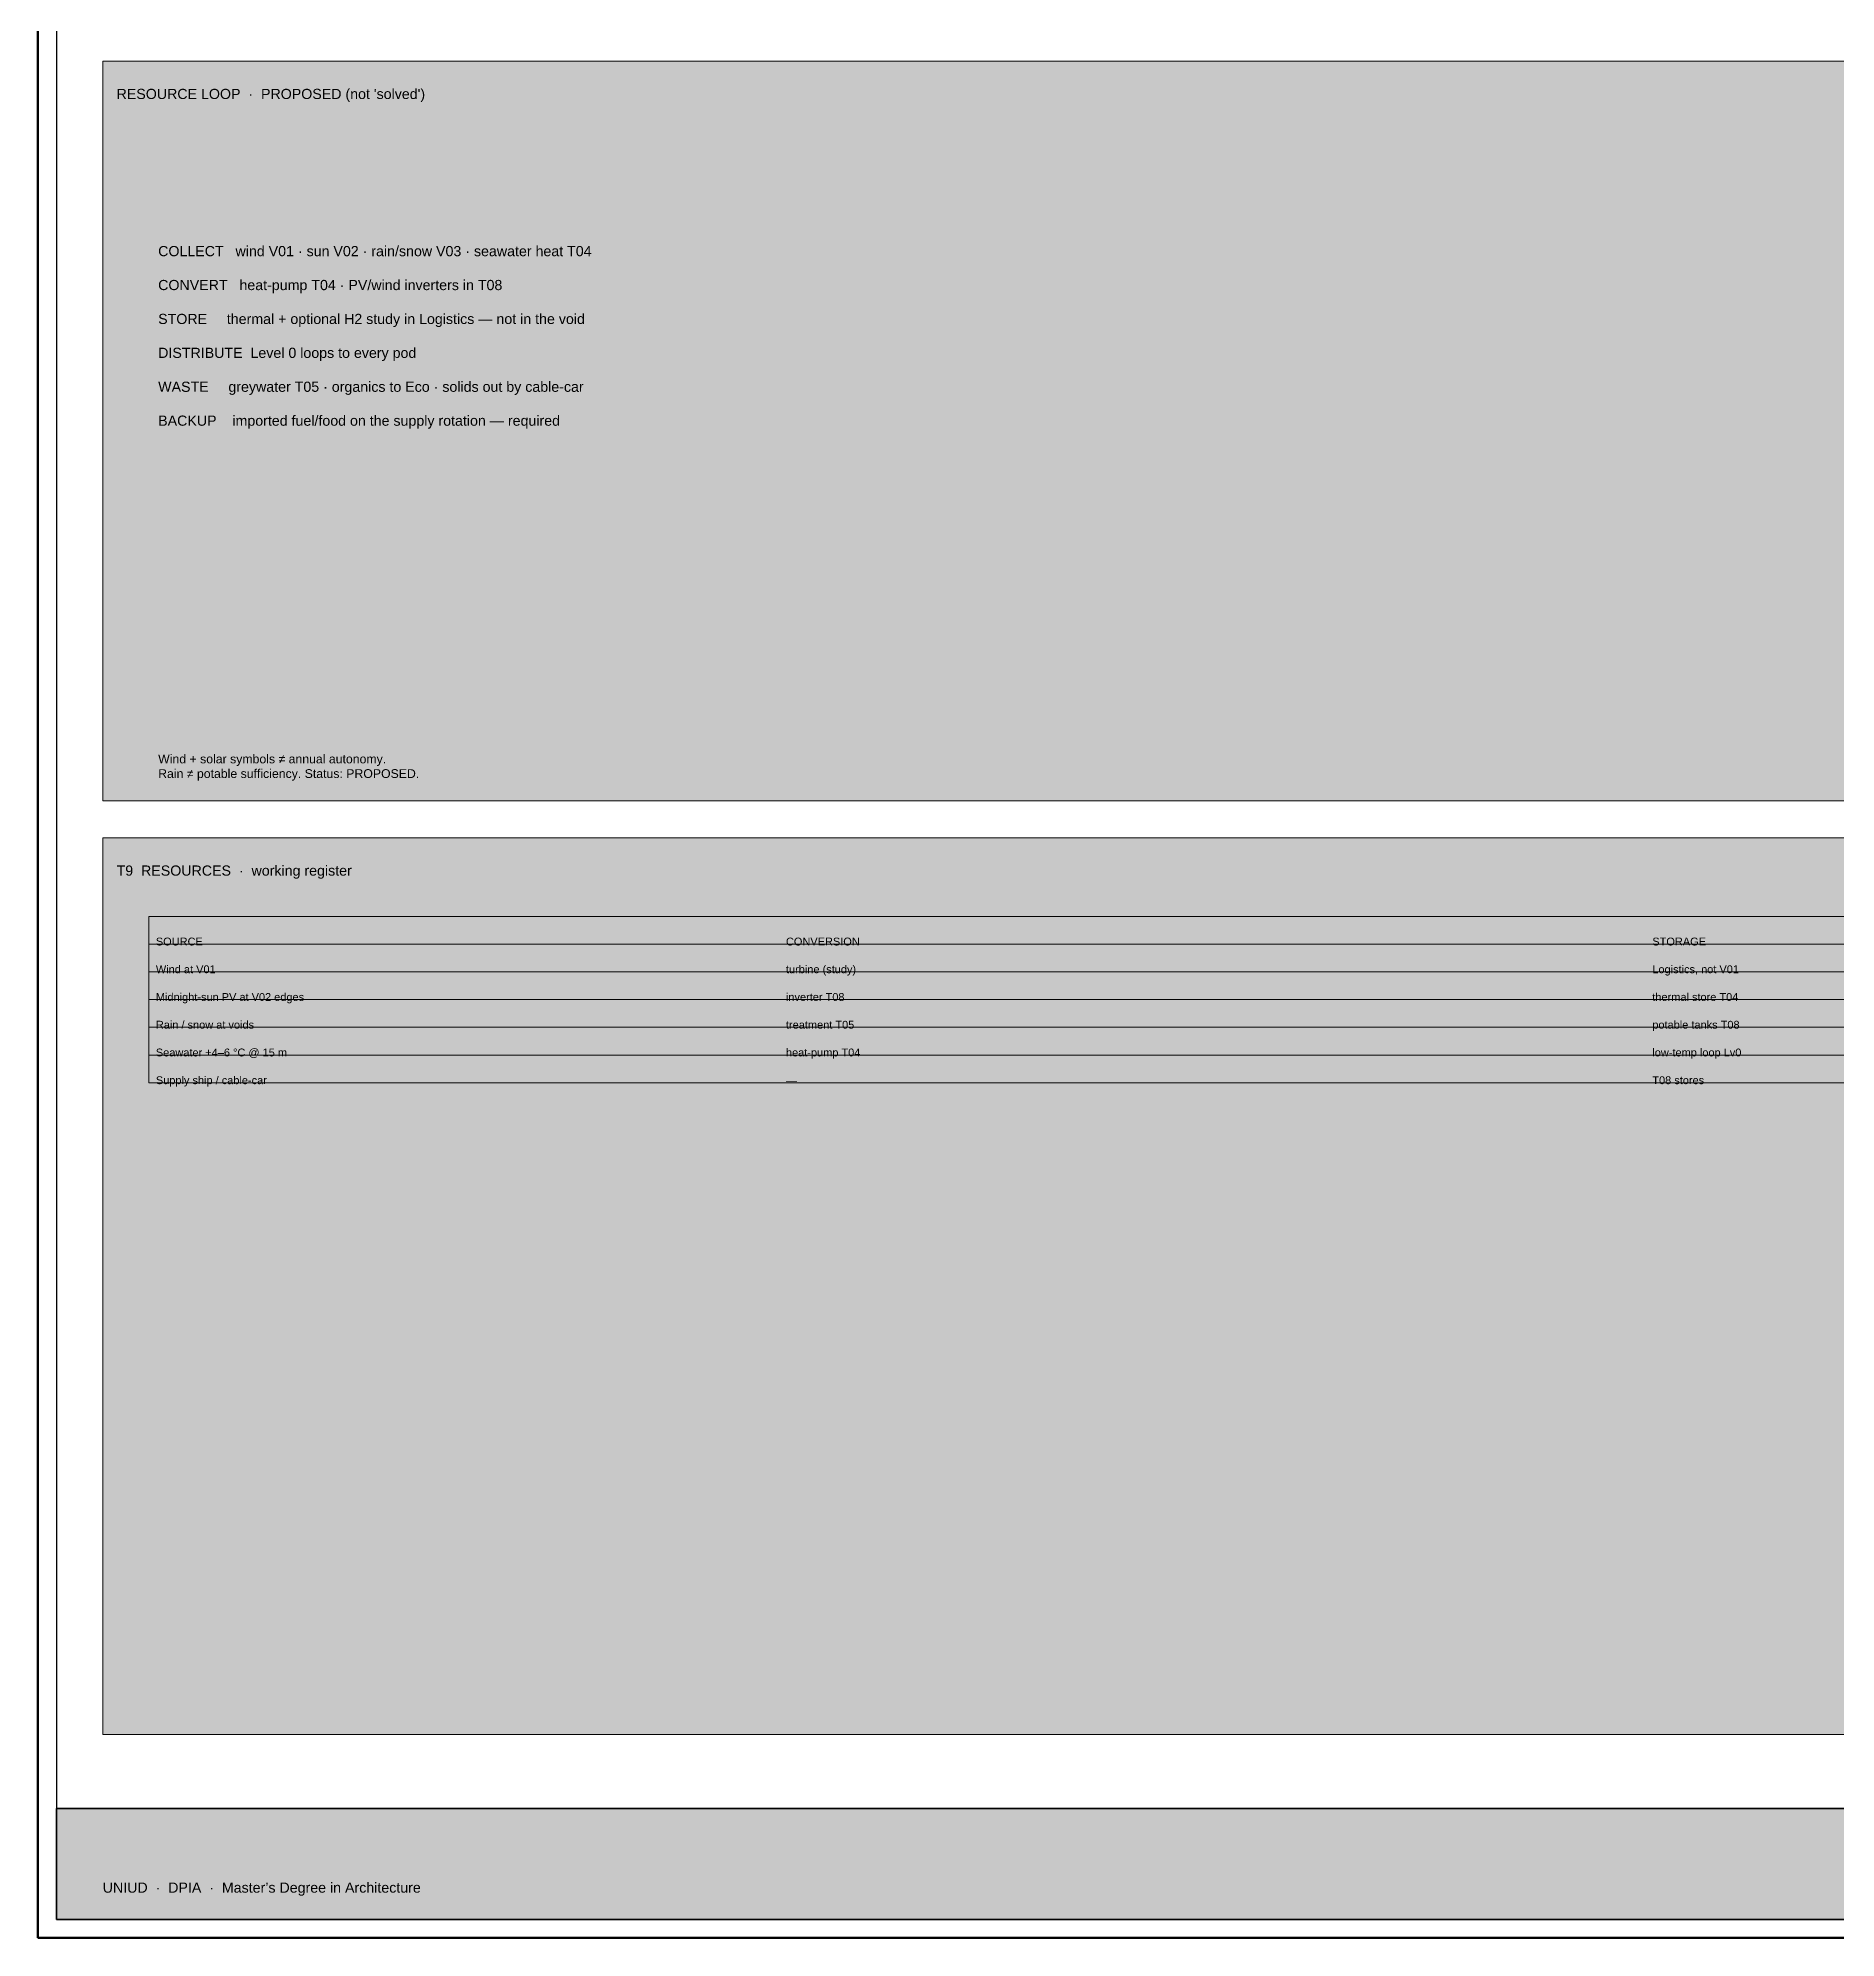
# Model space of a CAD drawing. Header units: millimetres. Extents: x 0 to 4200, y -1100 to 900.
# Drawn here: x 1100 to 1489, y -1100 to -689 of the extents above; entities that cross this region are included whole.
import ezdxf

# ---------------------------------------------------------------- set-up
doc = ezdxf.new("R2010")
doc.units = ezdxf.units.MM
for name, color, linetype, lineweight, true_color in [('A-ANNO', 7, 'Continuous', 18, 0x20242a), ('A-HATCH', 7, 'Continuous', 9, 0xb4bac0), ('A-SHEET', 7, 'Continuous', 50, 0x142030), ('A-TABLE', 7, 'Continuous', 13, 0x20242a), ('A-TITL', 7, 'Continuous', 35, 0x142030)]:
    doc.layers.add(name, color=color, linetype=linetype, lineweight=lineweight, true_color=true_color)
doc.styles.add('ANNO', font='Arial.ttf')
doc.styles.add('TITLE', font='Arial.ttf')

msp = doc.modelspace()

# ---------------------------------------------------------------- hatches: boundary and pattern name
at = {"layer": 'A-HATCH', "true_color": 0xfcfdfe}
h = msp.add_hatch(color=7, dxfattribs=at)
h.dxf.hatch_style = 1
h.paths.add_polyline_path([(1114, -854), (1544, -854), (1544, -694), (1114, -694)])
h = msp.add_hatch(color=7, dxfattribs=at)
h.dxf.hatch_style = 1
h.paths.add_polyline_path([(1114, -1056), (1986, -1056), (1986, -862), (1114, -862)])
at = {"layer": 'A-HATCH', "true_color": 0x142030}
h = msp.add_hatch(color=7, dxfattribs=at)
h.dxf.hatch_style = 1
h.paths.add_polyline_path([(1124, -885), (1976, -885), (1976, -879), (1124, -879)])
at = {"layer": 'A-HATCH', "true_color": 0xffffff}
h = msp.add_hatch(color=7, dxfattribs=at)
h.dxf.hatch_style = 1
h.paths.add_polyline_path([(1124, -891), (1976, -891), (1976, -885), (1124, -885)])
at = {"layer": 'A-HATCH', "true_color": 0xf5ecd6}
h = msp.add_hatch(color=7, dxfattribs=at)
h.dxf.hatch_style = 1
h.paths.add_polyline_path([(1124, -897), (1976, -897), (1976, -891), (1124, -891)])
at = {"layer": 'A-HATCH', "true_color": 0xffffff}
h = msp.add_hatch(color=7, dxfattribs=at)
h.dxf.hatch_style = 1
h.paths.add_polyline_path([(1124, -903), (1976, -903), (1976, -897), (1124, -897)])
at = {"layer": 'A-HATCH', "true_color": 0xf5ecd6}
h = msp.add_hatch(color=7, dxfattribs=at)
h.dxf.hatch_style = 1
h.paths.add_polyline_path([(1124, -909), (1976, -909), (1976, -903), (1124, -903)])
at = {"layer": 'A-HATCH', "true_color": 0xffffff}
h = msp.add_hatch(color=7, dxfattribs=at)
h.dxf.hatch_style = 1
h.paths.add_polyline_path([(1124, -915), (1976, -915), (1976, -909), (1124, -909)])
at = {"layer": 'A-HATCH', "true_color": 0x142030}
h = msp.add_hatch(color=7, dxfattribs=at)
h.dxf.hatch_style = 1
h.paths.add_polyline_path([(1104, -1096), (1996, -1096), (1996, -1072), (1104, -1072)])

# ---------------------------------------------------------------- linework, layer by layer
at = {"layer": 'A-SHEET', "lineweight": 70, "true_color": 0x142030}
msp.add_lwpolyline([(1100, -1100), (2000, -1100), (2000, -200), (1100, -200)], close=True, dxfattribs=at)
at = {"layer": 'A-SHEET', "lineweight": 25, "true_color": 0x142030}
msp.add_lwpolyline([(1104, -1096), (1996, -1096), (1996, -204), (1104, -204)], close=True, dxfattribs=at)
at = {"layer": 'A-SHEET', "lineweight": 13, "true_color": 0xb4bac0}
for points in [[(1114, -854), (1544, -854), (1544, -694), (1114, -694)], [(1114, -1056), (1986, -1056), (1986, -862), (1114, -862)]]:
    msp.add_lwpolyline(points, close=True, dxfattribs=at)
at = {"layer": 'A-SHEET', "lineweight": 9, "true_color": 0xb4bac0}
for points in [[(1124, -885), (1976, -885), (1976, -879), (1124, -879)], [(1124, -891), (1976, -891), (1976, -885), (1124, -885)], [(1124, -897), (1976, -897), (1976, -891), (1124, -891)], [(1124, -903), (1976, -903), (1976, -897), (1124, -897)], [(1124, -909), (1976, -909), (1976, -903), (1124, -903)], [(1124, -915), (1976, -915), (1976, -909), (1124, -909)]]:
    msp.add_lwpolyline(points, close=True, dxfattribs=at)
at = {"layer": 'A-TITL'}
msp.add_lwpolyline([(1104, -1096), (1996, -1096), (1996, -1072), (1104, -1072)], close=True, dxfattribs=at)

# ---------------------------------------------------------------- texts
at = {"layer": 'A-ANNO', "color": 7, "true_color": 0x142030, "char_height": 2.2, "attachment_point": 1, "style": 'TITLE'}
for s, insert, width in [("RESOURCE LOOP  ·  PROPOSED (not 'solved')", (1117, -700), 424), ('T9  RESOURCES  ·  working register', (1117, -868), 866)]:
    msp.add_mtext(s, dxfattribs=dict(at, insert=insert, width=width))
at = {"layer": 'A-ANNO', "color": 7, "true_color": 0x20242a, "insert": (1126, -734), "char_height": 2.2, "width": 400, "attachment_point": 1, "style": 'ANNO'}
msp.add_mtext('COLLECT   wind V01 · sun V02 · rain/snow V03 · seawater heat T04\\P\\PCONVERT   heat-pump T04 · PV/wind inverters in T08\\P\\PSTORE     thermal + optional H2 study in Logistics — not in the void\\P\\PDISTRIBUTE  Level 0 loops to every pod\\P\\PWASTE     greywater T05 · organics to Eco · solids out by cable-car\\P\\PBACKUP    imported fuel/food on the supply rotation — required', dxfattribs=at)
at = {"layer": 'A-ANNO', "color": 7, "true_color": 0x5a626c, "insert": (1126, -844), "char_height": 1.9, "width": 400, "attachment_point": 1, "style": 'ANNO'}
msp.add_mtext('Wind + solar symbols ≠ annual autonomy.\\PRain ≠ potable sufficiency. Status: PROPOSED.', dxfattribs=at)
at = {"layer": 'A-TABLE', "color": 7, "true_color": 0xffffff, "char_height": 1.7, "attachment_point": 1, "style": 'ANNO'}
for s, insert, width in [('SOURCE', (1125.5, -883.6), 134.32), ('CONVERSION', (1261.82, -883.6), 185.44), ('STORAGE', (1449.26, -883.6), 185.44)]:
    msp.add_mtext(s, dxfattribs=dict(at, insert=insert, width=width))
at = {"layer": 'A-TABLE', "color": 7, "true_color": 0x20242a, "char_height": 1.7, "attachment_point": 1, "style": 'ANNO'}
for s, insert, width in [('Wind at V01', (1125.5, -889.6), 134.32), ('turbine (study)', (1261.82, -889.6), 185.44), ('Logistics, not V01', (1449.26, -889.6), 185.44), ('Midnight-sun PV at V02 edges', (1125.5, -895.6), 134.32), ('inverter T08', (1261.82, -895.6), 185.44), ('thermal store T04', (1449.26, -895.6), 185.44), ('Rain / snow at voids', (1125.5, -901.6), 134.32), ('treatment T05', (1261.82, -901.6), 185.44), ('potable tanks T08', (1449.26, -901.6), 185.44), ('Seawater +4–6 °C @ 15 m', (1125.5, -907.6), 134.32), ('heat-pump T04', (1261.82, -907.6), 185.44), ('low-temp loop Lv0', (1449.26, -907.6), 185.44), ('Supply ship / cable-car', (1125.5, -913.6), 134.32), ('—', (1261.82, -913.6), 185.44), ('T08 stores', (1449.26, -913.6), 185.44)]:
    msp.add_mtext(s, dxfattribs=dict(at, insert=insert, width=width))
at = {"layer": 'A-TITL', "color": 7, "true_color": 0xffffff, "insert": (1114, -1088), "char_height": 2.2, "width": 420, "attachment_point": 1, "style": 'ANNO'}
msp.add_mtext('UNIUD  ·  DPIA  ·  Master’s Degree in Architecture', dxfattribs=at)

doc.saveas('drawing.dxf')
